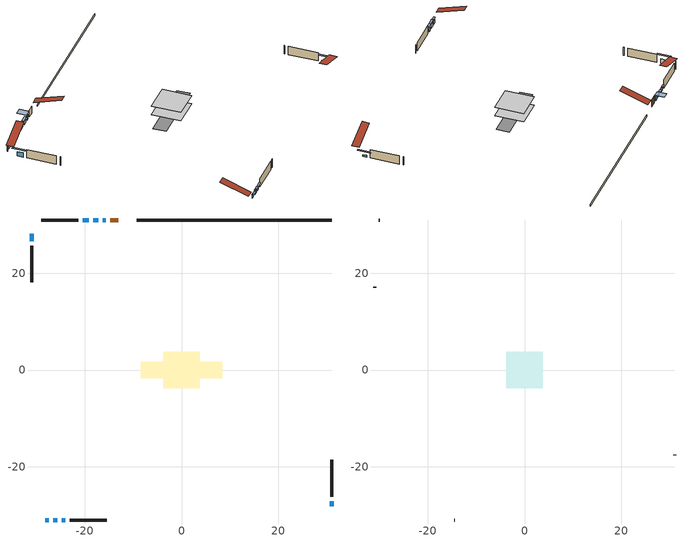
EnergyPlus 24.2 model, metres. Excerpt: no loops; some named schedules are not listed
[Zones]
conditioned space
 floor adiabatic (Floor2 construction): -3.75,-3.75 -3.75,3.75 3.75,3.75 3.75,-3.75 z0.38
 floor adiabatic (AdiabaticFloorConstruction): -3.75,-3.75 -3.75,3.75 3.75,3.75 3.75,-3.75 z0.38
 floor foundation (Slab1 construction): -8.38,-1.68 -8.38,1.68 8.38,1.68 8.38,-1.68 z-0.15
 wall outside (AdiabaticWallConstruction 1): -13.02,30.99 -14.75,30.99 z0.38:2.41
 wall outside (AdiabaticWallConstruction): 30.99,-28.14 30.99,-27.15 z0.38:0.86; -15.68,30.99 -16.26,30.99 z0.38:1.75; -17.19,30.99 -18.24,30.99 / -28.14,-30.99 -27.48,-30.99 / -24.71,-30.99 -24.04,-30.99 z0.38:1.35; -19.16,30.99 -20.38,30.99 z0.38:1.4; -26.55,-30.99 -25.63,-30.99 z0.38:1.6; -30.99,28.14 -30.99,26.64 z0.38:1.62
 wall outside (Wall1 construction): -21.31,30.99 -28.94,30.99 / -23.11,-30.99 -15.48,-30.99 / -30.99,25.71 -30.99,18.08 / 30.99,-26.22 30.99,-18.59 z0.38:2.82
 wall foundation (FoundationWall1 construction): 30.99,30.99 -9.24,30.99 z-0.15:0.38
 window (WindowConstruction): 30.99,-28.14 30.99,-27.15 z0.38:0.86
 window (WindowConstruction 1): -15.68,30.99 -16.26,30.99 z0.38:1.75
 window (WindowConstruction 2): -17.19,30.99 -18.23,30.99 z0.38:1.35
 window (WindowConstruction 3): -19.16,30.99 -20.38,30.99 z0.38:1.39
 window (WindowConstruction 4): -28.14,-30.99 -27.48,-30.99 z0.38:1.35
 window (WindowConstruction 5): -26.55,-30.99 -25.63,-30.99 z0.38:1.6
 window (WindowConstruction 6): -24.71,-30.99 -24.04,-30.99 z0.38:1.35
 window (WindowConstruction 7): -30.99,28.14 -30.99,26.64 z0.38:1.62
 door (Door): -13.02,30.99 -14.75,30.99 z0.38:2.41
 ceiling adiabatic (AdiabaticFloorConstruction): 3.75,-3.75 3.75,3.75 -3.75,3.75 -3.75,-3.75 z0.38
attic - vented
 floor to conditioned space (Floor1 construction Reversed): -3.75,-3.75 -3.75,3.75 3.75,3.75 3.75,-3.75 z2.82
 wall outside (Wall2 construction): -29.87,30.99 -30.06,30.99 / -14.56,-30.99 -14.36,-30.99 / -30.99,17.15 -30.99,16.96 / 30.99,-17.66 30.99,-17.47 z0.38:2.82
 roof outside (Roof1 construction): -12.1,30.99,2.82 -12.1,23.69,5.25 -10.17,23.69,5.25 -10.17,30.99,2.82; -29.07,-30.99,2.82 -29.07,-23.69,5.25 -30.99,-23.69,5.25 -30.99,-30.99,2.82; -30.99,29.07,2.82 -23.69,29.07,5.25 -23.69,30.99,5.25 -30.99,30.99,2.82; 30.99,-29.07,2.82 23.69,-29.07,5.25 23.69,-30.99,5.25 30.99,-30.99,2.82
shading: 30.99,-25.87 30.99,-29.42 31.45,-29.42 31.45,-25.87 z2.14; -16.81,30.99 -15.13,30.99 -15.13,33.43 -16.81,33.43 z2.3; -18.63,30.99 -16.79,30.99 -16.79,31.45 -18.63,31.45 z1.75; -20.78,30.99 -18.76,30.99 -18.76,31.39 -20.78,31.39 z1.79; -27.07,-30.99 -28.55,-30.99 -28.55,-31.45 -27.07,-31.45 z1.76; -25.22,-30.99 -26.96,-30.99 -26.96,-31.45 -25.22,-31.45 z2.01; -23.43,-30.99 -25.32,-30.99 -25.32,-31.45 -23.43,-31.45 z1.96; -30.99,25.54 -30.99,29.24 -31.6,29.24 -31.6,25.54 z2.72
[Building]
Building 1: Terrain=Suburbs
[Site:Location]
Windsor AP_ON: Latitude {deg}=42.28; Longitude {deg}=-82.96; Time Zone {hr}=-5; Elevation {m}=190; Keep Site Location Information=Yes
[Site:GroundTemperature:Shallow]
6.34957, 4.46684, 4.31606, 5.20952, 8.79623, 12.3662, 15.4612, 17.4219, 17.5884, 15.9938, 12.9777, 9.51722
[Site:WaterMainsTemperature]
Calculation Method=Schedule; Temperature Schedule=mains temperature schedule
[Material] Roughness=Rough; Thermal Absorptance=0.9
Name | Thickness {m} | Conductivity {W/m-K} | Density {kg/m3} | Specific Heat {J/kg-K} | Solar Absorptance | Visible Absorptance
asphalt or fiberglass shingles | 0.00635 | 0.162714 | 1121.4 | 1465.45 | 0.4 | 0.4
ceiling loosefill ins | 0.254 | 0.0480833 | 16.02 | 1046.75 | 0.7 | 0.7
ceiling stud and cavity | 0.1397 | 0.337601 | 65.682 | 1177.47 | 0.7 | 0.7
concrete 4.0 in. | 0.1016 | 1.803125 | 2242.8 | 837.4 | 0.7 | 0.7
concrete 8.0 in. | 0.2032 | 1.803125 | 2242.8 | 837.4 | 0.7 | 0.7
door material | 0.04445 | 0.053851 | 512.64 | 1214.23 | 0.7 | 0.7
exterior vertical ins | 0.0429038 | 0.029427 | 32.04 | 1214.23 | 0.7 | 0.7
floor covering | 0.0127 | 9.015625 | 54.468 | 1339.84 | 0.6 | 0.6
floor covering 1 | 0.0127 | 0.0433444 | 54.468 | 1339.84 | 0.6 | 0.6
floor rigid ins; wall rigid ins | 0.512978 | 0.029427 | 32.04 | 1214.23 | 0.7 | 0.7
floor stud and cavity | 0.0889 | 0.233522 | 50.32683 | 1063.81 | 0.7 | 0.7
floor stud and cavity 1 | 0.1397 | 1.75129 | 37.0049 | 1207.88 | 0.7 | 0.7
furniture material conditioned space 1 | 0.1524 | 0.115458 | 640.8 | 1214.23 | 0.6 | 0.6
gypsum board | 0.0127 | 0.160291 | 801 | 837.4 | 0.6 | 0.6
gypsum board 1 | 0.0127 | 0.160291 | 801 | 837.4 | 0.7 | 0.7
osb sheathing 0.5 in. | 0.0127 | 0.115458 | 512.64 | 1214.23 | 0.7 | 0.7
osb sheathing 0.75 in. | 0.01905 | 0.115458 | 512.64 | 1214.23 | 0.7 | 0.7
slab rigid ins | 0.0359069 | 0.029427 | 32.04 | 1214.23 | 0.7 | 0.7
wall stud and cavity | 0.1397 | 1.03049 | 139.0536 | 1170.24 | 0.7 | 0.7
wall stud and cavity 1 | 0.0889 | 6.9971 | 50.32683 | 1063.81 | 0.6 | 0.6
wall stud and cavity 2 | 0.0889 | 0.380278 | 52.3479 | 1209.89 | 0.7 | 0.7
wall stud and cavity 3 | 0.0889 | 0.391764 | 83.0341 | 1211.67 | 0.7 | 0.7
wood siding | 0.0254 | 0.102417 | 544.68 | 1172.36 | 0.4 | 0.4
wood siding 1 | 0.00254 | 0.102417 | 544.68 | 1172.36 | 0.4 | 0.4
wood siding 2; wood siding 3 | 0.0254 | 0.102417 | 544.68 | 1172.36 | 0.7 | 0.7
[WindowMaterial:SimpleGlazingSystem]
Name | U-Factor {W/m2-K} | Solar Heat Gain Coefficient
WindowMaterial | 2.67207 | 0.44
WindowMaterial 1 | 2.63913 | 0.62
WindowMaterial 2 | 1.89418 | 0.35
WindowMaterial 3 | 1.76926 | 0.39
WindowMaterial 4 | 3.03092 | 0.48
WindowMaterial 5 | 2.99685 | 0.54
WindowMaterial 6 | 2.66866 | 0.59
[Construction]
AdiabaticFloorConstruction: floor stud and cavity 1, floor rigid ins, osb sheathing 0.75 in., floor covering 1
AdiabaticWallConstruction: wood siding 2, wall rigid ins, wall stud and cavity 2, gypsum board
AdiabaticWallConstruction 1: wood siding 3, wall rigid ins, wall stud and cavity 2, gypsum board
Door: door material
Floor1 construction Reversed: gypsum board, ceiling stud and cavity, ceiling loosefill ins
Floor2 construction: floor stud and cavity, floor covering
FoundationWall1 construction: concrete 8.0 in., gypsum board 1
furniture construction conditioned space 1: furniture material conditioned space 1
PartitionWallConstruction: gypsum board, wall stud and cavity 3, gypsum board
Roof1 construction: asphalt or fiberglass shingles
Slab1 construction: slab rigid ins, concrete 4.0 in.
Wall1 construction: wood siding, osb sheathing 0.5 in., wall stud and cavity, gypsum board
Wall2 construction: wood siding 1, wall stud and cavity 1
WindowConstruction: WindowMaterial
WindowConstruction 1: WindowMaterial 1
WindowConstruction 2: WindowMaterial 2
WindowConstruction 3: WindowMaterial 3
WindowConstruction 4; WindowConstruction 6: WindowMaterial 4
WindowConstruction 5: WindowMaterial 5
WindowConstruction 7: WindowMaterial 6
[Zone] Multiplier=1; Part of Total Floor Area=Yes
Name | Volume {m3}
attic - vented | 22.2111
conditioned space | 119.9
[Space]
Name | Zone | Volume {m3}
attic - vented 1 | attic - vented | 22.2111
conditioned space 1 | conditioned space | 119.9
[ZoneInfiltration:EffectiveLeakageArea]
infil attic - vented 1: Zone or Space=attic - vented 1; Schedule=Always On Discrete; Effective Air Leakage Area {cm2}=2498.22; Stack Coefficient=0.000338828; Wind Coefficient=1.24368e-05
[ZoneMixing]
whole house fan mix: Zone or Space=attic - vented; Schedule=Always On Continuous; Design Flow Rate Calculation Method=Flow/Zone; Design Flow Rate {m3/s}=0; Source Zone or Space=conditioned space
[SurfaceProperty:ExposedFoundationPerimeter]
Slab1: Exposed Perimeter Calculation Method=TotalExposedPerimeter; Total Exposed Perimeter {m}=40.235
[InternalMass] Zone or ZoneList=conditioned space; Space or SpaceList=conditioned space 1
Name | Construction | Surface Area {m2}
furniture mass conditioned space 1 | furniture construction conditioned space 1 | 67.4479
partition wall mass | PartitionWallConstruction | 112.41
[Lights]
interior lighting: Zone or ZoneList or Space or SpaceList=conditioned space 1; Schedule=interior lighting schedule; Design Level Calculation Method=LightingLevel; Lighting Level {W}=343.2; Return Air Fraction=0; Fraction Radiant=0.6; Fraction Visible=0.2; Fraction Replaceable=1
[People]
occupants: Zone or ZoneList or Space or SpaceList=conditioned space 1; Number of People Schedule=occupants schedule; Number of People Calculation Method=People; Number of People=3; Fraction Radiant=0.314171; Sensible Heat Fraction=0.56303; Activity Level Schedule=occupants activity schedule; Carbon Dioxide Generation Rate {m3/s-W}=0; Enable ASHRAE 55 Comfort Warnings=No; Mean Radiant Temperature Calculation Type=EnclosureAveraged
[ElectricEquipment] Zone or ZoneList or Space or SpaceList=conditioned space 1; Design Level Calculation Method=EquipmentLevel
Name | Schedule | Design Level {W} | Fraction Latent | Fraction Radiant | Fraction Lost
clothes dryer | clothes dryer schedule | 140.772 | 0.015 | 0.081 | 0.85
clothes washer | clothes washer schedule | 32.1985 | 0.03 | 0.162 | 0.7
cooking range | cooking range schedule | 215.147 | 0.08 | 0.432 | 0.2
dishwasher | dishwasher schedule | 66.8632 | 0.3 | 0.18 | 0.4
fridge | fridge schedule | 72.9452 | 0 | 0.6 | 0
mech vent house fan | mech vent house fan schedule | 0 | 0 | 0 | 1
mech vent house fan cfis | mech vent house fan cfis schedule | 0 | 0 | 0 | 0
misc plug loads | misc plug loads schedule | 494.7 | 0.045 | 0.513 | 0.1
whole house fan | Always On Discrete | 0 | 0 | 0 | 1
[OtherEquipment] Zone or ZoneList or Space or SpaceList=conditioned space 1; Design Level Calculation Method=EquipmentLevel
Name | Fuel Type | Schedule | Design Level {W} | Fraction Latent | Fraction Radiant | Fraction Lost
clothes dryer 1 | Electricity | clothes dryer schedule | 0 | 0.015 | 0.081 | 0.85
cooking range 1 | Electricity | cooking range schedule | 0 | 0.08 | 0.432 | 0.2
general water use latent | None | general water use schedule | 62.594 | 1 | 0 | 0
general water use sensible | None | general water use schedule | -61.6891 | 0 | 0.6 | 0
mech vent house fan latent load | None | Always On Discrete | 0 | 1 | 0 | 0
mech vent house fan sensible load | None | Always On Discrete | 0 | 0 | 0 | 0
water heater energy adjustment1 | NaturalGas | Always On Discrete | 0.01 | 0 | 0 | 1
[ZoneInfiltration:DesignFlowRate] Zone or ZoneList or Space or SpaceList=conditioned space 1; Schedule=Always On Discrete; Design Flow Rate Calculation Method=Flow/Zone; Design Flow Rate {m3/s}=0
infil flow; natural vent flow; whole house fan flow
[AvailabilityManager:Scheduled]
furnace airloop Availability Manager: Schedule=Always On Discrete
[Foundation:Kiva]
Foundation Kiva 1: Initial Indoor Air Temperature {C}=18; Wall Height Above Grade {m}=0.379994; Wall Depth Below Slab {m}=0.2032; Custom Block Material Name 1=exterior vertical ins; Custom Block Depth 1 {m}=0.529986; Custom Block X Position 1 {m}=0.2159; Custom Block Z Position 1 {m}=0
[Foundation:Kiva:Settings]
Soil Conductivity {W/m-K}=1.275747; Soil Density {kg/m3}=1842.3; Soil Specific Heat {J/kg-K}=418.7; Ground Solar Absorptivity=0.9; Ground Thermal Absorptivity=0.9; Ground Surface Roughness {m}=0.03; Far-Field Width {m}=40; Deep-Ground Boundary Condition=ZeroFlux; Deep-Ground Depth {m}=40; Minimum Cell Dimension {m}=0.2; Maximum Cell Growth Coefficient=3; Simulation Timestep=Timestep
[Exterior:Lights]
exterior lighting: Schedule=exterior lighting schedule; Design Level {W}=75.6
[EnergyManagementSystem:GlobalVariable]
furnace_airloop_Fan_RTF
infil_program_Qfan
infil_program_Qinf
natural_vent_program_Qnv
natural_vent_program_Qwhf
[EnergyManagementSystem:Sensor]
Name | Output:Variable or Output:Meter Index Key | Output:Variable or Output:Meter
airflow_gain | infil flow | Infiltration Sensible Heat Gain Energy
airflow_gain_1 | natural vent flow | Infiltration Sensible Heat Gain Energy
airflow_gain_2 | whole house fan flow | Infiltration Sensible Heat Gain Energy
airflow_loss | infil flow | Infiltration Sensible Heat Loss Energy
airflow_loss_1 | natural vent flow | Infiltration Sensible Heat Loss Energy
airflow_loss_2 | whole house fan flow | Infiltration Sensible Heat Loss Energy
clg_load_cond |  | Cooling:EnergyTransfer:Zone:CONDITIONED SPACE
clg_sp_s; clg_sp_s_1 | cooling setpoint | Schedule Value
clothes_dryer_exhaust_0_sch_s | clothes dryer exhaust 0 schedule | Schedule Value
cool_season | cooling season schedule | Schedule Value
htg_load_cond |  | Heating:EnergyTransfer:Zone:CONDITIONED SPACE
htg_sp_s; htg_sp_s_1 | heating setpoint | Schedule Value
ig_ee_conv | clothes dryer | Electric Equipment Convective Heating Energy
ig_ee_conv_2 | cooking range | Electric Equipment Convective Heating Energy
ig_ee_conv_4 | fridge | Electric Equipment Convective Heating Energy
ig_ee_conv_5 | misc plug loads | Electric Equipment Convective Heating Energy
ig_ee_conv_6 | whole house fan | Electric Equipment Convective Heating Energy
ig_ee_rad | clothes dryer | Electric Equipment Radiant Heating Energy
ig_ee_rad_2 | cooking range | Electric Equipment Radiant Heating Energy
ig_ee_rad_4 | fridge | Electric Equipment Radiant Heating Energy
ig_ee_rad_5 | misc plug loads | Electric Equipment Radiant Heating Energy
ig_ee_rad_6 | whole house fan | Electric Equipment Radiant Heating Energy
ig_lgt_conv | interior lighting | Lights Convective Heating Energy
ig_lgt_rad | interior lighting | Lights Radiant Heating Energy
ig_lgt_vis | interior lighting | Lights Visible Radiation Heating Energy
ig_oe_conv | clothes dryer 1 | Other Equipment Convective Heating Energy
ig_oe_conv_1 | cooking range 1 | Other Equipment Convective Heating Energy
ig_oe_conv_2 | general water use latent | Other Equipment Convective Heating Energy
ig_oe_conv_3 | general water use sensible | Other Equipment Convective Heating Energy
ig_oe_conv_4 | water heater energy adjustment1 | Other Equipment Convective Heating Energy
ig_oe_rad | clothes dryer 1 | Other Equipment Radiant Heating Energy
ig_oe_rad_1 | cooking range 1 | Other Equipment Radiant Heating Energy
ig_oe_rad_2 | general water use latent | Other Equipment Radiant Heating Energy
ig_oe_rad_3 | general water use sensible | Other Equipment Radiant Heating Energy
ig_oe_rad_4 | water heater energy adjustment1 | Other Equipment Radiant Heating Energy
ig_ppl_conv | occupants | People Convective Heating Energy
ig_ppl_rad | occupants | People Radiant Heating Energy
im_conv | furniture mass conditioned space 1 | Surface Inside Face Convection Heat Gain Energy
im_conv_1 | partition wall mass | Surface Inside Face Convection Heat Gain Energy
im_ig | furniture mass conditioned space 1 | Surface Inside Face Internal Gains Radiation Heat Gain Energy
im_ig_1 | partition wall mass | Surface Inside Face Internal Gains Radiation Heat Gain Energy
im_lgt | furniture mass conditioned space 1 | Surface Inside Face Lights Radiation Heat Gain Energy
im_lgt_1 | partition wall mass | Surface Inside Face Lights Radiation Heat Gain Energy
im_sol | furniture mass conditioned space 1 | Surface Inside Face Solar Radiation Heat Gain Energy
im_sol_1 | partition wall mass | Surface Inside Face Solar Radiation Heat Gain Energy
im_surf | furniture mass conditioned space 1 | Surface Inside Face Net Surface Thermal Radiation Heat Gain Energy
im_surf_1 | partition wall mass | Surface Inside Face Net Surface Thermal Radiation Heat Gain Energy
mv_conv | mech vent house fan | Electric Equipment Convective Heating Energy
mv_conv_1 | mech vent house fan cfis | Electric Equipment Convective Heating Energy
mv_conv_2 | mech vent house fan latent load | Other Equipment Convective Heating Energy
mv_conv_3 | mech vent house fan sensible load | Other Equipment Convective Heating Energy
mv_rad | mech vent house fan | Electric Equipment Radiant Heating Energy
mv_rad_1 | mech vent house fan cfis | Electric Equipment Radiant Heating Energy
mv_rad_2 | mech vent house fan latent load | Other Equipment Radiant Heating Energy
mv_rad_3 | mech vent house fan sensible load | Other Equipment Radiant Heating Energy
natural_vent_s | natural vent schedule | Schedule Value
out_pb_s |  | Site Outdoor Air Barometric Pressure
out_wt_s |  | Site Outdoor Air Humidity Ratio
site_vw_s |  | Site Wind Speed
ss_back_out | Window1 | Surface Window Shortwave from Zone Back Out Window Heat Transfer Rate
ss_back_out_1 | Window2 | Surface Window Shortwave from Zone Back Out Window Heat Transfer Rate
ss_back_out_2 | Window3 | Surface Window Shortwave from Zone Back Out Window Heat Transfer Rate
ss_back_out_3 | Window4 | Surface Window Shortwave from Zone Back Out Window Heat Transfer Rate
ss_back_out_4 | Window5 | Surface Window Shortwave from Zone Back Out Window Heat Transfer Rate
ss_back_out_5 | Window6 | Surface Window Shortwave from Zone Back Out Window Heat Transfer Rate
ss_back_out_6 | Window7 | Surface Window Shortwave from Zone Back Out Window Heat Transfer Rate
ss_back_out_7 | Window8 | Surface Window Shortwave from Zone Back Out Window Heat Transfer Rate
ss_conv | Door1 | Surface Inside Face Convection Heat Gain Energy
ss_conv_1 | Window1 | Surface Inside Face Convection Heat Gain Energy
ss_conv_2 | Window2 | Surface Inside Face Convection Heat Gain Energy
ss_conv_3 | Window3 | Surface Inside Face Convection Heat Gain Energy
ss_conv_4 | Window4 | Surface Inside Face Convection Heat Gain Energy
ss_conv_5 | Window5 | Surface Inside Face Convection Heat Gain Energy
ss_conv_6 | Window6 | Surface Inside Face Convection Heat Gain Energy
ss_conv_7 | Window7 | Surface Inside Face Convection Heat Gain Energy
ss_conv_8 | Window8 | Surface Inside Face Convection Heat Gain Energy
ss_ig | Door1 | Surface Inside Face Internal Gains Radiation Heat Gain Energy
ss_ig_1 | Window1 | Surface Inside Face Internal Gains Radiation Heat Gain Energy
ss_ig_2 | Window2 | Surface Inside Face Internal Gains Radiation Heat Gain Energy
ss_ig_3 | Window3 | Surface Inside Face Internal Gains Radiation Heat Gain Energy
ss_ig_4 | Window4 | Surface Inside Face Internal Gains Radiation Heat Gain Energy
ss_ig_5 | Window5 | Surface Inside Face Internal Gains Radiation Heat Gain Energy
ss_ig_6 | Window6 | Surface Inside Face Internal Gains Radiation Heat Gain Energy
ss_ig_7 | Window7 | Surface Inside Face Internal Gains Radiation Heat Gain Energy
ss_ig_8 | Window8 | Surface Inside Face Internal Gains Radiation Heat Gain Energy
ss_lgt | Door1 | Surface Inside Face Lights Radiation Heat Gain Energy
ss_sol | Door1 | Surface Inside Face Solar Radiation Heat Gain Energy
ss_surf | Door1 | Surface Inside Face Net Surface Thermal Radiation Heat Gain Energy
ss_surf_1 | Window1 | Surface Inside Face Net Surface Thermal Radiation Heat Gain Energy
ss_surf_2 | Window2 | Surface Inside Face Net Surface Thermal Radiation Heat Gain Energy
ss_surf_3 | Window3 | Surface Inside Face Net Surface Thermal Radiation Heat Gain Energy
ss_surf_4 | Window4 | Surface Inside Face Net Surface Thermal Radiation Heat Gain Energy
ss_surf_5 | Window5 | Surface Inside Face Net Surface Thermal Radiation Heat Gain Energy
ss_surf_6 | Window6 | Surface Inside Face Net Surface Thermal Radiation Heat Gain Energy
ss_surf_7 | Window7 | Surface Inside Face Net Surface Thermal Radiation Heat Gain Energy
ss_surf_8 | Window8 | Surface Inside Face Net Surface Thermal Radiation Heat Gain Energy
ss_trans_in | Window1 | Surface Window Transmitted Solar Radiation Rate
ss_trans_in_1 | Window2 | Surface Window Transmitted Solar Radiation Rate
ss_trans_in_2 | Window3 | Surface Window Transmitted Solar Radiation Rate
ss_trans_in_3 | Window4 | Surface Window Transmitted Solar Radiation Rate
ss_trans_in_4 | Window5 | Surface Window Transmitted Solar Radiation Rate
ss_trans_in_5 | Window6 | Surface Window Transmitted Solar Radiation Rate
ss_trans_in_6 | Window7 | Surface Window Transmitted Solar Radiation Rate
ss_trans_in_7 | Window8 | Surface Window Transmitted Solar Radiation Rate
ss_trans_out | Window1 | Surface Inside Face Initial Transmitted Diffuse Transmitted Out Window Solar Radiation Rate
ss_trans_out_1 | Window2 | Surface Inside Face Initial Transmitted Diffuse Transmitted Out Window Solar Radiation Rate
ss_trans_out_2 | Window3 | Surface Inside Face Initial Transmitted Diffuse Transmitted Out Window Solar Radiation Rate
ss_trans_out_3 | Window4 | Surface Inside Face Initial Transmitted Diffuse Transmitted Out Window Solar Radiation Rate
ss_trans_out_4 | Window5 | Surface Inside Face Initial Transmitted Diffuse Transmitted Out Window Solar Radiation Rate
ss_trans_out_5 | Window6 | Surface Inside Face Initial Transmitted Diffuse Transmitted Out Window Solar Radiation Rate
ss_trans_out_6 | Window7 | Surface Inside Face Initial Transmitted Diffuse Transmitted Out Window Solar Radiation Rate
ss_trans_out_7 | Window8 | Surface Inside Face Initial Transmitted Diffuse Transmitted Out Window Solar Radiation Rate
s_conv | Floor1 | Surface Inside Face Convection Heat Gain Energy
s_conv_1 | Floor2 | Surface Inside Face Convection Heat Gain Energy
s_conv_2 | FoundationWall1 | Surface Inside Face Convection Heat Gain Energy
s_conv_3 | inferred conditioned ceiling | Surface Inside Face Convection Heat Gain Energy
s_conv_4 | inferred conditioned floor | Surface Inside Face Convection Heat Gain Energy
s_conv_5 | Slab1 | Surface Inside Face Convection Heat Gain Energy
s_conv_6 | Wall1:0 | Surface Inside Face Convection Heat Gain Energy
s_conv_7 | Wall1:180 | Surface Inside Face Convection Heat Gain Energy
s_conv_8 | Wall1:270 | Surface Inside Face Convection Heat Gain Energy
s_conv_9 | Wall1:90 | Surface Inside Face Convection Heat Gain Energy
s_ig | Floor1 | Surface Inside Face Internal Gains Radiation Heat Gain Energy
s_ig_1 | Floor2 | Surface Inside Face Internal Gains Radiation Heat Gain Energy
s_ig_2 | FoundationWall1 | Surface Inside Face Internal Gains Radiation Heat Gain Energy
s_ig_3 | inferred conditioned ceiling | Surface Inside Face Internal Gains Radiation Heat Gain Energy
s_ig_4 | inferred conditioned floor | Surface Inside Face Internal Gains Radiation Heat Gain Energy
s_ig_5 | Slab1 | Surface Inside Face Internal Gains Radiation Heat Gain Energy
s_ig_6 | Wall1:0 | Surface Inside Face Internal Gains Radiation Heat Gain Energy
s_ig_7 | Wall1:180 | Surface Inside Face Internal Gains Radiation Heat Gain Energy
s_ig_8 | Wall1:270 | Surface Inside Face Internal Gains Radiation Heat Gain Energy
s_ig_9 | Wall1:90 | Surface Inside Face Internal Gains Radiation Heat Gain Energy
s_lgt | Floor1 | Surface Inside Face Lights Radiation Heat Gain Energy
s_lgt_1 | Floor2 | Surface Inside Face Lights Radiation Heat Gain Energy
s_lgt_2 | FoundationWall1 | Surface Inside Face Lights Radiation Heat Gain Energy
s_lgt_3 | inferred conditioned ceiling | Surface Inside Face Lights Radiation Heat Gain Energy
s_lgt_4 | inferred conditioned floor | Surface Inside Face Lights Radiation Heat Gain Energy
s_lgt_5 | Slab1 | Surface Inside Face Lights Radiation Heat Gain Energy
s_lgt_6 | Wall1:0 | Surface Inside Face Lights Radiation Heat Gain Energy
s_lgt_7 | Wall1:180 | Surface Inside Face Lights Radiation Heat Gain Energy
s_lgt_8 | Wall1:270 | Surface Inside Face Lights Radiation Heat Gain Energy
s_lgt_9 | Wall1:90 | Surface Inside Face Lights Radiation Heat Gain Energy
s_sol | Floor1 | Surface Inside Face Solar Radiation Heat Gain Energy
s_sol_1 | Floor2 | Surface Inside Face Solar Radiation Heat Gain Energy
s_sol_2 | FoundationWall1 | Surface Inside Face Solar Radiation Heat Gain Energy
s_sol_3 | inferred conditioned ceiling | Surface Inside Face Solar Radiation Heat Gain Energy
s_sol_4 | inferred conditioned floor | Surface Inside Face Solar Radiation Heat Gain Energy
s_sol_5 | Slab1 | Surface Inside Face Solar Radiation Heat Gain Energy
s_sol_6 | Wall1:0 | Surface Inside Face Solar Radiation Heat Gain Energy
s_sol_7 | Wall1:180 | Surface Inside Face Solar Radiation Heat Gain Energy
s_sol_8 | Wall1:270 | Surface Inside Face Solar Radiation Heat Gain Energy
s_sol_9 | Wall1:90 | Surface Inside Face Solar Radiation Heat Gain Energy
s_surf | Floor1 | Surface Inside Face Net Surface Thermal Radiation Heat Gain Energy
s_surf_1 | Floor2 | Surface Inside Face Net Surface Thermal Radiation Heat Gain Energy
s_surf_2 | FoundationWall1 | Surface Inside Face Net Surface Thermal Radiation Heat Gain Energy
s_surf_3 | inferred conditioned ceiling | Surface Inside Face Net Surface Thermal Radiation Heat Gain Energy
s_surf_4 | inferred conditioned floor | Surface Inside Face Net Surface Thermal Radiation Heat Gain Energy
s_surf_5 | Slab1 | Surface Inside Face Net Surface Thermal Radiation Heat Gain Energy
s_surf_6 | Wall1:0 | Surface Inside Face Net Surface Thermal Radiation Heat Gain Energy
s_surf_7 | Wall1:180 | Surface Inside Face Net Surface Thermal Radiation Heat Gain Energy
s_surf_8 | Wall1:270 | Surface Inside Face Net Surface Thermal Radiation Heat Gain Energy
s_surf_9 | Wall1:90 | Surface Inside Face Net Surface Thermal Radiation Heat Gain Energy
[EnergyManagementSystem:Actuator]
Name | Actuated Component Unique | Actuated Component Type | Actuated Component Control Type
fridge_schedule_act | fridge schedule | Schedule:Constant | Schedule Value
infil_flow_act | infil flow | Zone Infiltration | Air Exchange Flow Rate
mech_vent_house_fan_cfis_act | mech vent house fan cfis | ElectricEquipment | Electricity Rate
mech_vent_house_fan_latent_load_act | mech vent house fan latent load | OtherEquipment | Power Level
mech_vent_house_fan_sensible_load_act | mech vent house fan sensible load | OtherEquipment | Power Level
natural_vent_flow_act | natural vent flow | Zone Infiltration | Air Exchange Flow Rate
water_heater_ec_adj_act | water heater energy adjustment1 | OtherEquipment | Power Level
whole_house_fan_act | whole house fan | ElectricEquipment | Electricity Rate
whole_house_fan_flow_act | whole house fan flow | Zone Infiltration | Air Exchange Flow Rate
whole_house_fan_mix_act | whole house fan mix | ZoneMixing | Air Exchange Flow Rate
